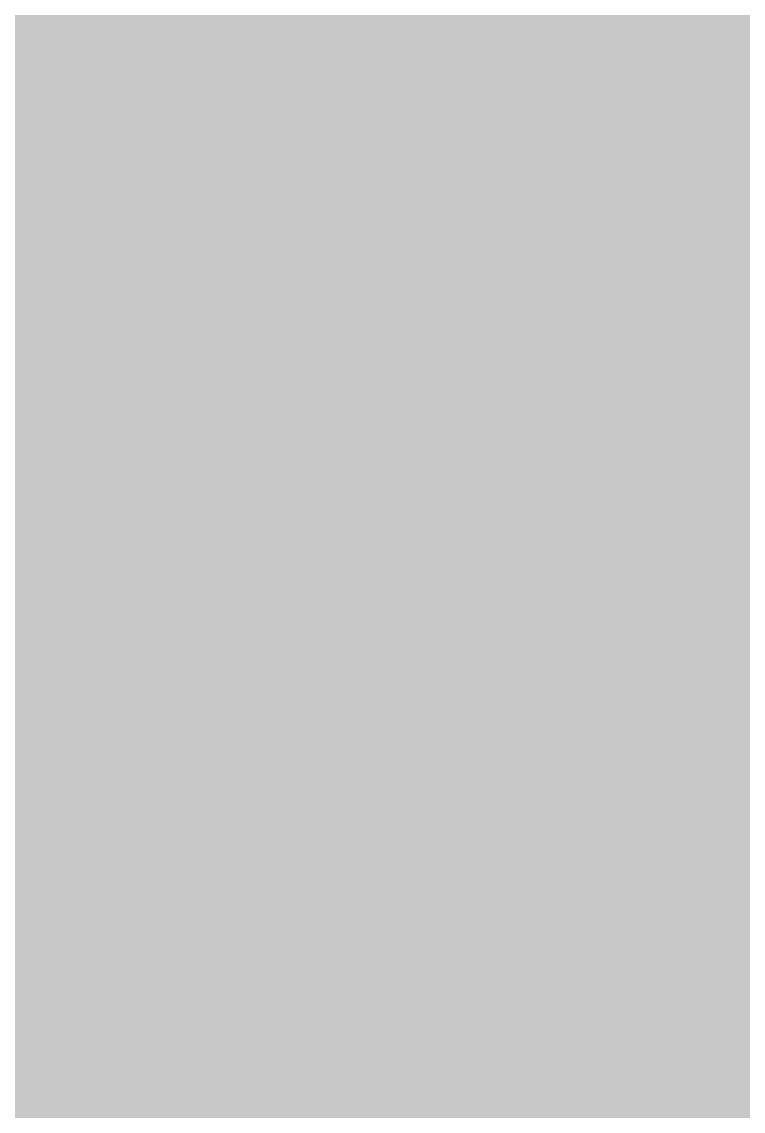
# Model space of a CAD drawing. Header units: inches. Extents: x 0 to 841, y 0 to 594.
# Drawn here: x 787.712 to 788.077, y 269.791 to 270.344 of the extents above; entities that cross this region are included whole.
import ezdxf

# ---------------------------------------------------------------- set-up
doc = ezdxf.new("R2010")
doc.units = ezdxf.units.IN
doc.layers.add('Sheet', color=255, linetype='Continuous')

msp = doc.modelspace()

# ---------------------------------------------------------------- linework, layer by layer
at = {"layer": 'Sheet'}
for points in [[(787.5055, 275.48412, 0.7493, 0.7493, 0), (787.5055, 269.95917, 0.7493, 0.7493, 0)], [(787.64025, 270.49819, 0.29972, 0.29972, 0), (787.64025, 270.45327, 0.29972, 0.29972, 0), (787.68516, 270.45327, 0.29972, 0.29972, 0), (787.68516, 270.45327, 0.29972, 0.29972, 0), (787.73008, 270.45327, 0.29972, 0.29972, 0), (787.73008, 270.45327, 0.29972, 0.29972, 0), (787.77499, 270.40835, 0.29972, 0.29972, 0), (787.77499, 270.40835, 0.29972, 0.29972, 0), (787.81991, 270.40835, 0.29972, 0.29972, 0), (787.81991, 270.36343, 0.29972, 0.29972, 0), (787.81991, 270.36343, 0.29972, 0.29972, 0), (787.86483, 270.36343, 0.29972, 0.29972, 0), (787.86483, 270.31851, 0.29972, 0.29972, 0), (787.86483, 270.31851, 0.29972, 0.29972, 0), (787.90974, 270.27359, 0.29972, 0.29972, 0), (787.90974, 270.27359, 0.29972, 0.29972, 0), (787.90974, 270.22868, 0.29972, 0.29972, 0), (787.95466, 270.22868, 0.29972, 0.29972, 0), (787.95466, 270.18376, 0.29972, 0.29972, 0), (787.95466, 270.18376, 0.29972, 0.29972, 0), (787.95466, 270.13884, 0.29972, 0.29972, 0), (787.95466, 270.13884, 0.29972, 0.29972, 0), (787.99957, 270.09392, 0.29972, 0.29972, 0), (787.99957, 270.09392, 0.29972, 0.29972, 0), (787.99957, 270.049, 0.29972, 0.29972, 0), (787.99957, 270.00408, 0.29972, 0.29972, 0), (787.99957, 270.00408, 0.29972, 0.29972, 0), (787.99957, 269.95917, 0.29972, 0.29972, 0)], [(787.64025, 270.49819, 0.29972, 0.29972, 0), (787.64025, 270.45327, 0.29972, 0.29972, 0), (787.68516, 270.45327, 0.29972, 0.29972, 0), (787.68516, 270.45327, 0.29972, 0.29972, 0), (787.73008, 270.45327, 0.29972, 0.29972, 0), (787.73008, 270.45327, 0.29972, 0.29972, 0), (787.77499, 270.40835, 0.29972, 0.29972, 0), (787.77499, 270.40835, 0.29972, 0.29972, 0), (787.81991, 270.40835, 0.29972, 0.29972, 0), (787.81991, 270.36343, 0.29972, 0.29972, 0), (787.81991, 270.36343, 0.29972, 0.29972, 0), (787.86483, 270.36343, 0.29972, 0.29972, 0), (787.86483, 270.31851, 0.29972, 0.29972, 0), (787.86483, 270.31851, 0.29972, 0.29972, 0), (787.90974, 270.27359, 0.29972, 0.29972, 0), (787.90974, 270.27359, 0.29972, 0.29972, 0), (787.90974, 270.22868, 0.29972, 0.29972, 0), (787.95466, 270.22868, 0.29972, 0.29972, 0), (787.95466, 270.18376, 0.29972, 0.29972, 0), (787.95466, 270.18376, 0.29972, 0.29972, 0), (787.95466, 270.13884, 0.29972, 0.29972, 0), (787.95466, 270.13884, 0.29972, 0.29972, 0), (787.99957, 270.09392, 0.29972, 0.29972, 0), (787.99957, 270.09392, 0.29972, 0.29972, 0), (787.99957, 270.049, 0.29972, 0.29972, 0), (787.99957, 270.00408, 0.29972, 0.29972, 0), (787.99957, 270.00408, 0.29972, 0.29972, 0), (787.99957, 269.95917, 0.29972, 0.29972, 0)], [(787.64025, 270.49819, 0.29972, 0.29972, 0), (787.64025, 270.45327, 0.29972, 0.29972, 0), (787.68516, 270.45327, 0.29972, 0.29972, 0), (787.68516, 270.45327, 0.29972, 0.29972, 0), (787.73008, 270.45327, 0.29972, 0.29972, 0), (787.73008, 270.45327, 0.29972, 0.29972, 0), (787.77499, 270.40835, 0.29972, 0.29972, 0), (787.77499, 270.40835, 0.29972, 0.29972, 0), (787.81991, 270.40835, 0.29972, 0.29972, 0), (787.81991, 270.36343, 0.29972, 0.29972, 0), (787.81991, 270.36343, 0.29972, 0.29972, 0), (787.86483, 270.36343, 0.29972, 0.29972, 0), (787.86483, 270.31851, 0.29972, 0.29972, 0), (787.86483, 270.31851, 0.29972, 0.29972, 0), (787.90974, 270.27359, 0.29972, 0.29972, 0), (787.90974, 270.27359, 0.29972, 0.29972, 0), (787.90974, 270.22868, 0.29972, 0.29972, 0), (787.95466, 270.22868, 0.29972, 0.29972, 0), (787.95466, 270.18376, 0.29972, 0.29972, 0), (787.95466, 270.18376, 0.29972, 0.29972, 0), (787.95466, 270.13884, 0.29972, 0.29972, 0), (787.95466, 270.13884, 0.29972, 0.29972, 0), (787.99957, 270.09392, 0.29972, 0.29972, 0), (787.99957, 270.09392, 0.29972, 0.29972, 0), (787.99957, 270.049, 0.29972, 0.29972, 0), (787.99957, 270.00408, 0.29972, 0.29972, 0), (787.99957, 270.00408, 0.29972, 0.29972, 0), (787.99957, 269.95917, 0.29972, 0.29972, 0)], [(787.64025, 270.49819, 0.29972, 0.29972, 0), (787.64025, 270.45327, 0.29972, 0.29972, 0), (787.68516, 270.45327, 0.29972, 0.29972, 0), (787.68516, 270.45327, 0.29972, 0.29972, 0), (787.73008, 270.45327, 0.29972, 0.29972, 0), (787.73008, 270.45327, 0.29972, 0.29972, 0), (787.77499, 270.40835, 0.29972, 0.29972, 0), (787.77499, 270.40835, 0.29972, 0.29972, 0), (787.81991, 270.40835, 0.29972, 0.29972, 0), (787.81991, 270.36343, 0.29972, 0.29972, 0), (787.81991, 270.36343, 0.29972, 0.29972, 0), (787.86483, 270.36343, 0.29972, 0.29972, 0), (787.86483, 270.31851, 0.29972, 0.29972, 0), (787.86483, 270.31851, 0.29972, 0.29972, 0), (787.90974, 270.27359, 0.29972, 0.29972, 0), (787.90974, 270.27359, 0.29972, 0.29972, 0), (787.90974, 270.22868, 0.29972, 0.29972, 0), (787.95466, 270.22868, 0.29972, 0.29972, 0), (787.95466, 270.18376, 0.29972, 0.29972, 0), (787.95466, 270.18376, 0.29972, 0.29972, 0), (787.95466, 270.13884, 0.29972, 0.29972, 0), (787.95466, 270.13884, 0.29972, 0.29972, 0), (787.99957, 270.09392, 0.29972, 0.29972, 0), (787.99957, 270.09392, 0.29972, 0.29972, 0), (787.99957, 270.049, 0.29972, 0.29972, 0), (787.99957, 270.00408, 0.29972, 0.29972, 0), (787.99957, 270.00408, 0.29972, 0.29972, 0), (787.99957, 269.95917, 0.29972, 0.29972, 0)], [(788.04449, 270.49819, 0.29972, 0.29972, 0), (788.0894, 270.45327, 0.29972, 0.29972, 0), (788.13432, 270.40835, 0.29972, 0.29972, 0), (788.13432, 270.40835, 0.29972, 0.29972, 0), (788.13432, 270.36343, 0.29972, 0.29972, 0), (788.17923, 270.31851, 0.29972, 0.29972, 0), (788.17923, 270.31851, 0.29972, 0.29972, 0), (788.22415, 270.27359, 0.29972, 0.29972, 0), (788.22415, 270.22868, 0.29972, 0.29972, 0), (788.22415, 270.18376, 0.29972, 0.29972, 0), (788.22415, 270.13884, 0.29972, 0.29972, 0), (788.26907, 270.13884, 0.29972, 0.29972, 0), (788.26907, 270.09392, 0.29972, 0.29972, 0), (788.26907, 270.049, 0.29972, 0.29972, 0), (788.26907, 270.00408, 0.29972, 0.29972, 0), (788.26907, 269.95917, 0.29972, 0.29972, 0)], [(788.04449, 270.49819, 0.29972, 0.29972, 0), (788.0894, 270.45327, 0.29972, 0.29972, 0), (788.13432, 270.40835, 0.29972, 0.29972, 0), (788.13432, 270.40835, 0.29972, 0.29972, 0), (788.13432, 270.36343, 0.29972, 0.29972, 0), (788.17923, 270.31851, 0.29972, 0.29972, 0), (788.17923, 270.31851, 0.29972, 0.29972, 0), (788.22415, 270.27359, 0.29972, 0.29972, 0), (788.22415, 270.22868, 0.29972, 0.29972, 0), (788.22415, 270.18376, 0.29972, 0.29972, 0), (788.22415, 270.13884, 0.29972, 0.29972, 0), (788.26907, 270.13884, 0.29972, 0.29972, 0), (788.26907, 270.09392, 0.29972, 0.29972, 0), (788.26907, 270.049, 0.29972, 0.29972, 0), (788.26907, 270.00408, 0.29972, 0.29972, 0), (788.26907, 269.95917, 0.29972, 0.29972, 0)], [(788.04449, 270.49819, 0.29972, 0.29972, 0), (788.0894, 270.45327, 0.29972, 0.29972, 0), (788.13432, 270.40835, 0.29972, 0.29972, 0), (788.13432, 270.40835, 0.29972, 0.29972, 0), (788.13432, 270.36343, 0.29972, 0.29972, 0), (788.17923, 270.31851, 0.29972, 0.29972, 0), (788.17923, 270.31851, 0.29972, 0.29972, 0), (788.22415, 270.27359, 0.29972, 0.29972, 0), (788.22415, 270.22868, 0.29972, 0.29972, 0), (788.22415, 270.18376, 0.29972, 0.29972, 0), (788.22415, 270.13884, 0.29972, 0.29972, 0), (788.26907, 270.13884, 0.29972, 0.29972, 0), (788.26907, 270.09392, 0.29972, 0.29972, 0), (788.26907, 270.049, 0.29972, 0.29972, 0), (788.26907, 270.00408, 0.29972, 0.29972, 0), (788.26907, 269.95917, 0.29972, 0.29972, 0)], [(788.04449, 270.49819, 0.29972, 0.29972, 0), (788.0894, 270.45327, 0.29972, 0.29972, 0), (788.13432, 270.40835, 0.29972, 0.29972, 0), (788.13432, 270.40835, 0.29972, 0.29972, 0), (788.13432, 270.36343, 0.29972, 0.29972, 0), (788.17923, 270.31851, 0.29972, 0.29972, 0), (788.17923, 270.31851, 0.29972, 0.29972, 0), (788.22415, 270.27359, 0.29972, 0.29972, 0), (788.22415, 270.22868, 0.29972, 0.29972, 0), (788.22415, 270.18376, 0.29972, 0.29972, 0), (788.22415, 270.13884, 0.29972, 0.29972, 0), (788.26907, 270.13884, 0.29972, 0.29972, 0), (788.26907, 270.09392, 0.29972, 0.29972, 0), (788.26907, 270.049, 0.29972, 0.29972, 0), (788.26907, 270.00408, 0.29972, 0.29972, 0), (788.26907, 269.95917, 0.29972, 0.29972, 0)], [(788.04449, 270.49819, 0.29972, 0.29972, 0), (788.0894, 270.45327, 0.29972, 0.29972, 0), (788.13432, 270.40835, 0.29972, 0.29972, 0), (788.13432, 270.40835, 0.29972, 0.29972, 0), (788.13432, 270.36343, 0.29972, 0.29972, 0), (788.17923, 270.31851, 0.29972, 0.29972, 0), (788.17923, 270.31851, 0.29972, 0.29972, 0), (788.22415, 270.27359, 0.29972, 0.29972, 0), (788.22415, 270.22868, 0.29972, 0.29972, 0), (788.22415, 270.18376, 0.29972, 0.29972, 0), (788.22415, 270.13884, 0.29972, 0.29972, 0), (788.26907, 270.13884, 0.29972, 0.29972, 0), (788.26907, 270.09392, 0.29972, 0.29972, 0), (788.26907, 270.049, 0.29972, 0.29972, 0), (788.26907, 270.00408, 0.29972, 0.29972, 0), (788.26907, 269.95917, 0.29972, 0.29972, 0)], [(788.04449, 270.49819, 0.29972, 0.29972, 0), (788.0894, 270.45327, 0.29972, 0.29972, 0), (788.13432, 270.40835, 0.29972, 0.29972, 0), (788.13432, 270.40835, 0.29972, 0.29972, 0), (788.13432, 270.36343, 0.29972, 0.29972, 0), (788.17923, 270.31851, 0.29972, 0.29972, 0), (788.17923, 270.31851, 0.29972, 0.29972, 0), (788.22415, 270.27359, 0.29972, 0.29972, 0), (788.22415, 270.22868, 0.29972, 0.29972, 0), (788.22415, 270.18376, 0.29972, 0.29972, 0), (788.22415, 270.13884, 0.29972, 0.29972, 0), (788.26907, 270.13884, 0.29972, 0.29972, 0), (788.26907, 270.09392, 0.29972, 0.29972, 0), (788.26907, 270.049, 0.29972, 0.29972, 0), (788.26907, 270.00408, 0.29972, 0.29972, 0), (788.26907, 269.95917, 0.29972, 0.29972, 0)], [(787.81991, 270.40835, 0.09906, 0.09906, 0), (787.81991, 270.36343, 0.09906, 0.09906, 0), (787.81991, 270.36343, 0.09906, 0.09906, 0), (787.86483, 270.36343, 0.09906, 0.09906, 0), (787.86483, 270.31851, 0.09906, 0.09906, 0), (787.86483, 270.31851, 0.09906, 0.09906, 0), (787.90974, 270.27359, 0.09906, 0.09906, 0), (787.90974, 270.27359, 0.09906, 0.09906, 0), (787.90974, 270.22868, 0.09906, 0.09906, 0), (787.95466, 270.22868, 0.09906, 0.09906, 0), (787.95466, 270.18376, 0.09906, 0.09906, 0), (787.95466, 270.18376, 0.09906, 0.09906, 0), (787.95466, 270.13884, 0.09906, 0.09906, 0), (787.95466, 270.13884, 0.09906, 0.09906, 0), (787.99957, 270.09392, 0.09906, 0.09906, 0), (787.99957, 270.09392, 0.09906, 0.09906, 0), (787.99957, 270.049, 0.09906, 0.09906, 0), (787.99957, 270.00408, 0.09906, 0.09906, 0), (787.99957, 270.00408, 0.09906, 0.09906, 0), (787.99957, 269.95917, 0.09906, 0.09906, 0)], [(787.81991, 270.40835, 0.09906, 0.09906, 0), (787.81991, 270.36343, 0.09906, 0.09906, 0), (787.81991, 270.36343, 0.09906, 0.09906, 0), (787.86483, 270.36343, 0.09906, 0.09906, 0), (787.86483, 270.31851, 0.09906, 0.09906, 0), (787.86483, 270.31851, 0.09906, 0.09906, 0), (787.90974, 270.27359, 0.09906, 0.09906, 0), (787.90974, 270.27359, 0.09906, 0.09906, 0), (787.90974, 270.22868, 0.09906, 0.09906, 0), (787.95466, 270.22868, 0.09906, 0.09906, 0), (787.95466, 270.18376, 0.09906, 0.09906, 0), (787.95466, 270.18376, 0.09906, 0.09906, 0), (787.95466, 270.13884, 0.09906, 0.09906, 0), (787.95466, 270.13884, 0.09906, 0.09906, 0), (787.99957, 270.09392, 0.09906, 0.09906, 0), (787.99957, 270.09392, 0.09906, 0.09906, 0), (787.99957, 270.049, 0.09906, 0.09906, 0), (787.99957, 270.00408, 0.09906, 0.09906, 0), (787.99957, 270.00408, 0.09906, 0.09906, 0), (787.99957, 269.95917, 0.09906, 0.09906, 0)], [(787.81991, 270.40835, 0.09906, 0.09906, 0), (787.81991, 270.36343, 0.09906, 0.09906, 0), (787.81991, 270.36343, 0.09906, 0.09906, 0), (787.86483, 270.36343, 0.09906, 0.09906, 0), (787.86483, 270.31851, 0.09906, 0.09906, 0), (787.86483, 270.31851, 0.09906, 0.09906, 0), (787.90974, 270.27359, 0.09906, 0.09906, 0), (787.90974, 270.27359, 0.09906, 0.09906, 0), (787.90974, 270.22868, 0.09906, 0.09906, 0), (787.95466, 270.22868, 0.09906, 0.09906, 0), (787.95466, 270.18376, 0.09906, 0.09906, 0), (787.95466, 270.18376, 0.09906, 0.09906, 0), (787.95466, 270.13884, 0.09906, 0.09906, 0), (787.95466, 270.13884, 0.09906, 0.09906, 0), (787.99957, 270.09392, 0.09906, 0.09906, 0), (787.99957, 270.09392, 0.09906, 0.09906, 0), (787.99957, 270.049, 0.09906, 0.09906, 0), (787.99957, 270.00408, 0.09906, 0.09906, 0), (787.99957, 270.00408, 0.09906, 0.09906, 0), (787.99957, 269.95917, 0.09906, 0.09906, 0)], [(787.81991, 270.40835, 0.09906, 0.09906, 0), (787.81991, 270.36343, 0.09906, 0.09906, 0), (787.81991, 270.36343, 0.09906, 0.09906, 0), (787.86483, 270.36343, 0.09906, 0.09906, 0), (787.86483, 270.31851, 0.09906, 0.09906, 0), (787.86483, 270.31851, 0.09906, 0.09906, 0), (787.90974, 270.27359, 0.09906, 0.09906, 0), (787.90974, 270.27359, 0.09906, 0.09906, 0), (787.90974, 270.22868, 0.09906, 0.09906, 0), (787.95466, 270.22868, 0.09906, 0.09906, 0), (787.95466, 270.18376, 0.09906, 0.09906, 0), (787.95466, 270.18376, 0.09906, 0.09906, 0), (787.95466, 270.13884, 0.09906, 0.09906, 0), (787.95466, 270.13884, 0.09906, 0.09906, 0), (787.99957, 270.09392, 0.09906, 0.09906, 0), (787.99957, 270.09392, 0.09906, 0.09906, 0), (787.99957, 270.049, 0.09906, 0.09906, 0), (787.99957, 270.00408, 0.09906, 0.09906, 0), (787.99957, 270.00408, 0.09906, 0.09906, 0), (787.99957, 269.95917, 0.09906, 0.09906, 0)], [(750.00096, 262.4578, 0.7493, 0.7493, 0), (767.51805, 262.4578, 0.7493, 0.7493, 0), (767.51805, 269.95917, 0.7493, 0.7493, 0), (787.5055, 269.95917, 0.7493, 0.7493, 0)], [(787.5055, 269.95917, 0.7493, 0.7493, 0), (787.5055, 264.47913, 0.7493, 0.7493, 0)], [(787.5055, 269.95917, 0.7493, 0.7493, 0), (787.5055, 269.95917, 0.7493, 0.7493, 0), (792.49113, 269.95917, 0.7493, 0.7493, 0)], [(787.99957, 269.95917, 0.29972, 0.29972, 0), (787.99957, 269.91425, 0.29972, 0.29972, 0), (787.99957, 269.91425, 0.29972, 0.29972, 0), (787.99957, 269.86933, 0.29972, 0.29972, 0), (787.99957, 269.86933, 0.29972, 0.29972, 0), (787.99957, 269.82441, 0.29972, 0.29972, 0), (787.95466, 269.82441, 0.29972, 0.29972, 0), (787.95466, 269.77949, 0.29972, 0.29972, 0), (787.95466, 269.77949, 0.29972, 0.29972, 0), (787.95466, 269.73457, 0.29972, 0.29972, 0), (787.95466, 269.73457, 0.29972, 0.29972, 0), (787.90974, 269.68966, 0.29972, 0.29972, 0), (787.90974, 269.68966, 0.29972, 0.29972, 0), (787.90974, 269.64474, 0.29972, 0.29972, 0), (787.86483, 269.64474, 0.29972, 0.29972, 0), (787.86483, 269.64474, 0.29972, 0.29972, 0), (787.86483, 269.59982, 0.29972, 0.29972, 0)], [(787.99957, 269.95917, 0.29972, 0.29972, 0), (787.99957, 269.91425, 0.29972, 0.29972, 0), (787.99957, 269.91425, 0.29972, 0.29972, 0), (787.99957, 269.86933, 0.29972, 0.29972, 0), (787.99957, 269.86933, 0.29972, 0.29972, 0), (787.99957, 269.82441, 0.29972, 0.29972, 0), (787.95466, 269.82441, 0.29972, 0.29972, 0), (787.95466, 269.77949, 0.29972, 0.29972, 0), (787.95466, 269.77949, 0.29972, 0.29972, 0), (787.95466, 269.73457, 0.29972, 0.29972, 0), (787.95466, 269.73457, 0.29972, 0.29972, 0), (787.90974, 269.68966, 0.29972, 0.29972, 0), (787.90974, 269.68966, 0.29972, 0.29972, 0), (787.90974, 269.64474, 0.29972, 0.29972, 0), (787.86483, 269.64474, 0.29972, 0.29972, 0), (787.86483, 269.64474, 0.29972, 0.29972, 0), (787.86483, 269.59982, 0.29972, 0.29972, 0)], [(787.99957, 269.95917, 0.29972, 0.29972, 0), (787.99957, 269.91425, 0.29972, 0.29972, 0), (787.99957, 269.91425, 0.29972, 0.29972, 0), (787.99957, 269.86933, 0.29972, 0.29972, 0), (787.99957, 269.86933, 0.29972, 0.29972, 0), (787.99957, 269.82441, 0.29972, 0.29972, 0), (787.95466, 269.82441, 0.29972, 0.29972, 0), (787.95466, 269.77949, 0.29972, 0.29972, 0), (787.95466, 269.77949, 0.29972, 0.29972, 0), (787.95466, 269.73457, 0.29972, 0.29972, 0), (787.95466, 269.73457, 0.29972, 0.29972, 0), (787.90974, 269.68966, 0.29972, 0.29972, 0), (787.90974, 269.68966, 0.29972, 0.29972, 0), (787.90974, 269.64474, 0.29972, 0.29972, 0), (787.86483, 269.64474, 0.29972, 0.29972, 0), (787.86483, 269.64474, 0.29972, 0.29972, 0), (787.86483, 269.59982, 0.29972, 0.29972, 0)], [(787.99957, 269.95917, 0.29972, 0.29972, 0), (787.99957, 269.91425, 0.29972, 0.29972, 0), (787.99957, 269.91425, 0.29972, 0.29972, 0), (787.99957, 269.86933, 0.29972, 0.29972, 0), (787.99957, 269.86933, 0.29972, 0.29972, 0), (787.99957, 269.82441, 0.29972, 0.29972, 0), (787.95466, 269.82441, 0.29972, 0.29972, 0), (787.95466, 269.77949, 0.29972, 0.29972, 0), (787.95466, 269.77949, 0.29972, 0.29972, 0), (787.95466, 269.73457, 0.29972, 0.29972, 0), (787.95466, 269.73457, 0.29972, 0.29972, 0), (787.90974, 269.68966, 0.29972, 0.29972, 0), (787.90974, 269.68966, 0.29972, 0.29972, 0), (787.90974, 269.64474, 0.29972, 0.29972, 0), (787.86483, 269.64474, 0.29972, 0.29972, 0), (787.86483, 269.64474, 0.29972, 0.29972, 0), (787.86483, 269.59982, 0.29972, 0.29972, 0)], [(787.99957, 269.95917, 0.29972, 0.29972, 0), (787.99957, 269.95917, 0.29972, 0.29972, 0), (787.99957, 269.95917, 0.29972, 0.29972, 0), (787.99957, 269.95917, 0.29972, 0.29972, 0), (787.99957, 269.95917, 0.29972, 0.29972, 0), (787.99957, 269.95917, 0.29972, 0.29972, 0), (787.99957, 269.95917, 0.29972, 0.29972, 0), (787.99957, 269.95917, 0.29972, 0.29972, 0), (787.99957, 269.95917, 0.29972, 0.29972, 0), (787.99957, 269.95917, 0.29972, 0.29972, 0), (787.99957, 269.95917, 0.29972, 0.29972, 0), (787.99957, 269.95917, 0.29972, 0.29972, 0), (787.99957, 269.95917, 0.29972, 0.29972, 0), (787.99957, 269.95917, 0.29972, 0.29972, 0), (787.99957, 269.95917, 0.29972, 0.29972, 0), (787.99957, 269.95917, 0.29972, 0.29972, 0), (787.99957, 269.95917, 0.29972, 0.29972, 0), (787.99957, 269.95917, 0.29972, 0.29972, 0), (787.99957, 269.95917, 0.29972, 0.29972, 0), (787.99957, 269.95917, 0.29972, 0.29972, 0), (787.99957, 269.95917, 0.29972, 0.29972, 0), (787.99957, 269.95917, 0.29972, 0.29972, 0), (787.99957, 269.95917, 0.29972, 0.29972, 0), (787.99957, 269.95917, 0.29972, 0.29972, 0), (787.99957, 269.95917, 0.29972, 0.29972, 0), (787.99957, 269.95917, 0.29972, 0.29972, 0), (787.99957, 269.95917, 0.29972, 0.29972, 0), (787.99957, 269.95917, 0.29972, 0.29972, 0), (787.99957, 269.95917, 0.29972, 0.29972, 0), (787.99957, 269.95917, 0.29972, 0.29972, 0), (787.99957, 269.95917, 0.29972, 0.29972, 0), (787.99957, 269.95917, 0.29972, 0.29972, 0), (787.99957, 269.95917, 0.29972, 0.29972, 0)], [(787.99957, 269.95917, 0.29972, 0.29972, 0), (787.99957, 269.95917, 0.29972, 0.29972, 0)], [(787.99957, 269.95917, 0.29972, 0.29972, 0), (787.99957, 269.95917, 0.29972, 0.29972, 0), (787.99957, 269.95917, 0.29972, 0.29972, 0), (787.99957, 269.95917, 0.29972, 0.29972, 0), (787.99957, 269.95917, 0.29972, 0.29972, 0), (787.99957, 269.95917, 0.29972, 0.29972, 0), (787.99957, 269.95917, 0.29972, 0.29972, 0), (787.99957, 269.95917, 0.29972, 0.29972, 0), (787.99957, 269.95917, 0.29972, 0.29972, 0), (787.99957, 269.95917, 0.29972, 0.29972, 0), (787.99957, 269.95917, 0.29972, 0.29972, 0), (787.99957, 269.95917, 0.29972, 0.29972, 0), (787.99957, 269.95917, 0.29972, 0.29972, 0), (787.99957, 269.95917, 0.29972, 0.29972, 0), (787.99957, 269.95917, 0.29972, 0.29972, 0), (787.99957, 269.95917, 0.29972, 0.29972, 0), (787.99957, 269.95917, 0.29972, 0.29972, 0), (787.99957, 269.95917, 0.29972, 0.29972, 0), (787.99957, 269.95917, 0.29972, 0.29972, 0), (787.99957, 269.95917, 0.29972, 0.29972, 0), (787.99957, 269.95917, 0.29972, 0.29972, 0), (787.99957, 269.95917, 0.29972, 0.29972, 0), (787.99957, 269.95917, 0.29972, 0.29972, 0), (787.99957, 269.95917, 0.29972, 0.29972, 0), (787.99957, 269.95917, 0.29972, 0.29972, 0), (787.99957, 269.95917, 0.29972, 0.29972, 0), (787.99957, 269.95917, 0.29972, 0.29972, 0), (787.99957, 269.95917, 0.29972, 0.29972, 0), (787.99957, 269.95917, 0.29972, 0.29972, 0), (787.99957, 269.95917, 0.29972, 0.29972, 0), (787.99957, 269.95917, 0.29972, 0.29972, 0), (787.99957, 269.95917, 0.29972, 0.29972, 0), (787.99957, 269.95917, 0.29972, 0.29972, 0)], [(787.99957, 269.95917, 0.29972, 0.29972, 0), (787.99957, 269.95917, 0.29972, 0.29972, 0)], [(787.99957, 269.95917, 0.29972, 0.29972, 0), (787.99957, 269.95917, 0.29972, 0.29972, 0), (787.99957, 269.95917, 0.29972, 0.29972, 0), (787.99957, 269.95917, 0.29972, 0.29972, 0), (787.99957, 269.95917, 0.29972, 0.29972, 0), (787.99957, 269.95917, 0.29972, 0.29972, 0), (787.99957, 269.95917, 0.29972, 0.29972, 0), (787.99957, 269.95917, 0.29972, 0.29972, 0), (787.99957, 269.95917, 0.29972, 0.29972, 0), (787.99957, 269.95917, 0.29972, 0.29972, 0), (787.99957, 269.95917, 0.29972, 0.29972, 0), (787.99957, 269.95917, 0.29972, 0.29972, 0), (787.99957, 269.95917, 0.29972, 0.29972, 0), (787.99957, 269.95917, 0.29972, 0.29972, 0), (787.99957, 269.95917, 0.29972, 0.29972, 0), (787.99957, 269.95917, 0.29972, 0.29972, 0), (787.99957, 269.95917, 0.29972, 0.29972, 0), (787.99957, 269.95917, 0.29972, 0.29972, 0), (787.99957, 269.95917, 0.29972, 0.29972, 0), (787.99957, 269.95917, 0.29972, 0.29972, 0), (787.99957, 269.95917, 0.29972, 0.29972, 0), (787.99957, 269.95917, 0.29972, 0.29972, 0), (787.99957, 269.95917, 0.29972, 0.29972, 0), (787.99957, 269.95917, 0.29972, 0.29972, 0), (787.99957, 269.95917, 0.29972, 0.29972, 0), (787.99957, 269.95917, 0.29972, 0.29972, 0), (787.99957, 269.95917, 0.29972, 0.29972, 0), (787.99957, 269.95917, 0.29972, 0.29972, 0), (787.99957, 269.95917, 0.29972, 0.29972, 0), (787.99957, 269.95917, 0.29972, 0.29972, 0), (787.99957, 269.95917, 0.29972, 0.29972, 0), (787.99957, 269.95917, 0.29972, 0.29972, 0), (787.99957, 269.95917, 0.29972, 0.29972, 0)], [(787.99957, 269.95917, 0.29972, 0.29972, 0), (787.99957, 269.95917, 0.29972, 0.29972, 0)], [(787.99957, 269.95917, 0.29972, 0.29972, 0), (787.99957, 269.95917, 0.29972, 0.29972, 0), (787.99957, 269.95917, 0.29972, 0.29972, 0), (787.99957, 269.95917, 0.29972, 0.29972, 0), (787.99957, 269.95917, 0.29972, 0.29972, 0), (787.99957, 269.95917, 0.29972, 0.29972, 0), (787.99957, 269.95917, 0.29972, 0.29972, 0), (787.99957, 269.95917, 0.29972, 0.29972, 0), (787.99957, 269.95917, 0.29972, 0.29972, 0), (787.99957, 269.95917, 0.29972, 0.29972, 0), (787.99957, 269.95917, 0.29972, 0.29972, 0), (787.99957, 269.95917, 0.29972, 0.29972, 0), (787.99957, 269.95917, 0.29972, 0.29972, 0), (787.99957, 269.95917, 0.29972, 0.29972, 0), (787.99957, 269.95917, 0.29972, 0.29972, 0), (787.99957, 269.95917, 0.29972, 0.29972, 0), (787.99957, 269.95917, 0.29972, 0.29972, 0), (787.99957, 269.95917, 0.29972, 0.29972, 0), (787.99957, 269.95917, 0.29972, 0.29972, 0), (787.99957, 269.95917, 0.29972, 0.29972, 0), (787.99957, 269.95917, 0.29972, 0.29972, 0), (787.99957, 269.95917, 0.29972, 0.29972, 0), (787.99957, 269.95917, 0.29972, 0.29972, 0), (787.99957, 269.95917, 0.29972, 0.29972, 0), (787.99957, 269.95917, 0.29972, 0.29972, 0), (787.99957, 269.95917, 0.29972, 0.29972, 0), (787.99957, 269.95917, 0.29972, 0.29972, 0), (787.99957, 269.95917, 0.29972, 0.29972, 0), (787.99957, 269.95917, 0.29972, 0.29972, 0), (787.99957, 269.95917, 0.29972, 0.29972, 0), (787.99957, 269.95917, 0.29972, 0.29972, 0), (787.99957, 269.95917, 0.29972, 0.29972, 0), (787.99957, 269.95917, 0.29972, 0.29972, 0)], [(787.99957, 269.95917, 0.29972, 0.29972, 0), (787.99957, 269.95917, 0.29972, 0.29972, 0)], [(788.26907, 269.95917, 0.29972, 0.29972, 0), (788.26907, 269.91425, 0.29972, 0.29972, 0), (788.26907, 269.86933, 0.29972, 0.29972, 0), (788.26907, 269.86933, 0.29972, 0.29972, 0), (788.26907, 269.82441, 0.29972, 0.29972, 0), (788.22415, 269.77949, 0.29972, 0.29972, 0), (788.22415, 269.73457, 0.29972, 0.29972, 0), (788.22415, 269.68966, 0.29972, 0.29972, 0), (788.22415, 269.68966, 0.29972, 0.29972, 0), (788.17923, 269.64474, 0.29972, 0.29972, 0), (788.17923, 269.59982, 0.29972, 0.29972, 0)], [(788.26907, 269.95917, 0.29972, 0.29972, 0), (788.26907, 269.91425, 0.29972, 0.29972, 0), (788.26907, 269.86933, 0.29972, 0.29972, 0), (788.26907, 269.86933, 0.29972, 0.29972, 0), (788.26907, 269.82441, 0.29972, 0.29972, 0), (788.22415, 269.77949, 0.29972, 0.29972, 0), (788.22415, 269.73457, 0.29972, 0.29972, 0), (788.22415, 269.68966, 0.29972, 0.29972, 0), (788.22415, 269.68966, 0.29972, 0.29972, 0), (788.17923, 269.64474, 0.29972, 0.29972, 0), (788.17923, 269.59982, 0.29972, 0.29972, 0)], [(788.26907, 269.95917, 0.29972, 0.29972, 0), (788.26907, 269.91425, 0.29972, 0.29972, 0), (788.26907, 269.86933, 0.29972, 0.29972, 0), (788.26907, 269.86933, 0.29972, 0.29972, 0), (788.26907, 269.82441, 0.29972, 0.29972, 0), (788.22415, 269.77949, 0.29972, 0.29972, 0), (788.22415, 269.73457, 0.29972, 0.29972, 0), (788.22415, 269.68966, 0.29972, 0.29972, 0), (788.22415, 269.68966, 0.29972, 0.29972, 0), (788.17923, 269.64474, 0.29972, 0.29972, 0), (788.17923, 269.59982, 0.29972, 0.29972, 0)], [(788.26907, 269.95917, 0.29972, 0.29972, 0), (788.26907, 269.91425, 0.29972, 0.29972, 0), (788.26907, 269.86933, 0.29972, 0.29972, 0), (788.26907, 269.86933, 0.29972, 0.29972, 0), (788.26907, 269.82441, 0.29972, 0.29972, 0), (788.22415, 269.77949, 0.29972, 0.29972, 0), (788.22415, 269.73457, 0.29972, 0.29972, 0), (788.22415, 269.68966, 0.29972, 0.29972, 0), (788.22415, 269.68966, 0.29972, 0.29972, 0), (788.17923, 269.64474, 0.29972, 0.29972, 0), (788.17923, 269.59982, 0.29972, 0.29972, 0)], [(788.26907, 269.95917, 0.29972, 0.29972, 0), (788.26907, 269.91425, 0.29972, 0.29972, 0), (788.26907, 269.86933, 0.29972, 0.29972, 0), (788.26907, 269.86933, 0.29972, 0.29972, 0), (788.26907, 269.82441, 0.29972, 0.29972, 0), (788.22415, 269.77949, 0.29972, 0.29972, 0), (788.22415, 269.73457, 0.29972, 0.29972, 0), (788.22415, 269.68966, 0.29972, 0.29972, 0), (788.22415, 269.68966, 0.29972, 0.29972, 0), (788.17923, 269.64474, 0.29972, 0.29972, 0), (788.17923, 269.59982, 0.29972, 0.29972, 0)], [(788.26907, 269.95917, 0.29972, 0.29972, 0), (788.26907, 269.91425, 0.29972, 0.29972, 0), (788.26907, 269.86933, 0.29972, 0.29972, 0), (788.26907, 269.86933, 0.29972, 0.29972, 0), (788.26907, 269.82441, 0.29972, 0.29972, 0), (788.22415, 269.77949, 0.29972, 0.29972, 0), (788.22415, 269.73457, 0.29972, 0.29972, 0), (788.22415, 269.68966, 0.29972, 0.29972, 0), (788.22415, 269.68966, 0.29972, 0.29972, 0), (788.17923, 269.64474, 0.29972, 0.29972, 0), (788.17923, 269.59982, 0.29972, 0.29972, 0)], [(787.99957, 269.95917, 0.09906, 0.09906, 0), (787.99957, 269.91425, 0.09906, 0.09906, 0), (787.99957, 269.91425, 0.09906, 0.09906, 0), (787.99957, 269.86933, 0.09906, 0.09906, 0), (787.99957, 269.86933, 0.09906, 0.09906, 0), (787.99957, 269.82441, 0.09906, 0.09906, 0), (787.95466, 269.82441, 0.09906, 0.09906, 0), (787.95466, 269.77949, 0.09906, 0.09906, 0), (787.95466, 269.77949, 0.09906, 0.09906, 0), (787.95466, 269.73457, 0.09906, 0.09906, 0)], [(787.99957, 269.95917, 0.09906, 0.09906, 0), (787.99957, 269.91425, 0.09906, 0.09906, 0), (787.99957, 269.91425, 0.09906, 0.09906, 0), (787.99957, 269.86933, 0.09906, 0.09906, 0), (787.99957, 269.86933, 0.09906, 0.09906, 0), (787.99957, 269.82441, 0.09906, 0.09906, 0), (787.95466, 269.82441, 0.09906, 0.09906, 0), (787.95466, 269.77949, 0.09906, 0.09906, 0), (787.95466, 269.77949, 0.09906, 0.09906, 0), (787.95466, 269.73457, 0.09906, 0.09906, 0)], [(787.99957, 269.95917, 0.09906, 0.09906, 0), (787.99957, 269.91425, 0.09906, 0.09906, 0), (787.99957, 269.91425, 0.09906, 0.09906, 0), (787.99957, 269.86933, 0.09906, 0.09906, 0), (787.99957, 269.86933, 0.09906, 0.09906, 0), (787.99957, 269.82441, 0.09906, 0.09906, 0), (787.95466, 269.82441, 0.09906, 0.09906, 0), (787.95466, 269.77949, 0.09906, 0.09906, 0), (787.95466, 269.77949, 0.09906, 0.09906, 0), (787.95466, 269.73457, 0.09906, 0.09906, 0)], [(787.99957, 269.95917, 0.09906, 0.09906, 0), (787.99957, 269.91425, 0.09906, 0.09906, 0), (787.99957, 269.91425, 0.09906, 0.09906, 0), (787.99957, 269.86933, 0.09906, 0.09906, 0), (787.99957, 269.86933, 0.09906, 0.09906, 0), (787.99957, 269.82441, 0.09906, 0.09906, 0), (787.95466, 269.82441, 0.09906, 0.09906, 0), (787.95466, 269.77949, 0.09906, 0.09906, 0), (787.95466, 269.77949, 0.09906, 0.09906, 0), (787.95466, 269.73457, 0.09906, 0.09906, 0)], [(787.99957, 269.95917, 0.09906, 0.09906, 0), (787.99957, 269.95917, 0.09906, 0.09906, 0), (787.99957, 269.95917, 0.09906, 0.09906, 0), (787.99957, 269.95917, 0.09906, 0.09906, 0), (787.99957, 269.95917, 0.09906, 0.09906, 0), (787.99957, 269.95917, 0.09906, 0.09906, 0), (787.99957, 269.95917, 0.09906, 0.09906, 0), (787.99957, 269.95917, 0.09906, 0.09906, 0), (787.99957, 269.95917, 0.09906, 0.09906, 0), (787.99957, 269.95917, 0.09906, 0.09906, 0), (787.99957, 269.95917, 0.09906, 0.09906, 0), (787.99957, 269.95917, 0.09906, 0.09906, 0), (787.99957, 269.95917, 0.09906, 0.09906, 0), (787.99957, 269.95917, 0.09906, 0.09906, 0), (787.99957, 269.95917, 0.09906, 0.09906, 0), (787.99957, 269.95917, 0.09906, 0.09906, 0), (787.99957, 269.95917, 0.09906, 0.09906, 0), (787.99957, 269.95917, 0.09906, 0.09906, 0), (787.99957, 269.95917, 0.09906, 0.09906, 0), (787.99957, 269.95917, 0.09906, 0.09906, 0), (787.99957, 269.95917, 0.09906, 0.09906, 0), (787.99957, 269.95917, 0.09906, 0.09906, 0), (787.99957, 269.95917, 0.09906, 0.09906, 0), (787.99957, 269.95917, 0.09906, 0.09906, 0), (787.99957, 269.95917, 0.09906, 0.09906, 0), (787.99957, 269.95917, 0.09906, 0.09906, 0), (787.99957, 269.95917, 0.09906, 0.09906, 0), (787.99957, 269.95917, 0.09906, 0.09906, 0), (787.99957, 269.95917, 0.09906, 0.09906, 0), (787.99957, 269.95917, 0.09906, 0.09906, 0), (787.99957, 269.95917, 0.09906, 0.09906, 0), (787.99957, 269.95917, 0.09906, 0.09906, 0), (787.99957, 269.95917, 0.09906, 0.09906, 0)], [(787.99957, 269.95917, 0.09906, 0.09906, 0), (787.99957, 269.95917, 0.09906, 0.09906, 0)], [(787.99957, 269.95917, 0.09906, 0.09906, 0), (787.99957, 269.95917, 0.09906, 0.09906, 0), (787.99957, 269.95917, 0.09906, 0.09906, 0), (787.99957, 269.95917, 0.09906, 0.09906, 0), (787.99957, 269.95917, 0.09906, 0.09906, 0), (787.99957, 269.95917, 0.09906, 0.09906, 0), (787.99957, 269.95917, 0.09906, 0.09906, 0), (787.99957, 269.95917, 0.09906, 0.09906, 0), (787.99957, 269.95917, 0.09906, 0.09906, 0), (787.99957, 269.95917, 0.09906, 0.09906, 0), (787.99957, 269.95917, 0.09906, 0.09906, 0), (787.99957, 269.95917, 0.09906, 0.09906, 0), (787.99957, 269.95917, 0.09906, 0.09906, 0), (787.99957, 269.95917, 0.09906, 0.09906, 0), (787.99957, 269.95917, 0.09906, 0.09906, 0), (787.99957, 269.95917, 0.09906, 0.09906, 0), (787.99957, 269.95917, 0.09906, 0.09906, 0), (787.99957, 269.95917, 0.09906, 0.09906, 0), (787.99957, 269.95917, 0.09906, 0.09906, 0), (787.99957, 269.95917, 0.09906, 0.09906, 0), (787.99957, 269.95917, 0.09906, 0.09906, 0), (787.99957, 269.95917, 0.09906, 0.09906, 0), (787.99957, 269.95917, 0.09906, 0.09906, 0), (787.99957, 269.95917, 0.09906, 0.09906, 0), (787.99957, 269.95917, 0.09906, 0.09906, 0), (787.99957, 269.95917, 0.09906, 0.09906, 0), (787.99957, 269.95917, 0.09906, 0.09906, 0), (787.99957, 269.95917, 0.09906, 0.09906, 0), (787.99957, 269.95917, 0.09906, 0.09906, 0), (787.99957, 269.95917, 0.09906, 0.09906, 0), (787.99957, 269.95917, 0.09906, 0.09906, 0), (787.99957, 269.95917, 0.09906, 0.09906, 0), (787.99957, 269.95917, 0.09906, 0.09906, 0)], [(787.99957, 269.95917, 0.09906, 0.09906, 0), (787.99957, 269.95917, 0.09906, 0.09906, 0)], [(787.99957, 269.95917, 0.09906, 0.09906, 0), (787.99957, 269.95917, 0.09906, 0.09906, 0), (787.99957, 269.95917, 0.09906, 0.09906, 0), (787.99957, 269.95917, 0.09906, 0.09906, 0), (787.99957, 269.95917, 0.09906, 0.09906, 0), (787.99957, 269.95917, 0.09906, 0.09906, 0), (787.99957, 269.95917, 0.09906, 0.09906, 0), (787.99957, 269.95917, 0.09906, 0.09906, 0), (787.99957, 269.95917, 0.09906, 0.09906, 0), (787.99957, 269.95917, 0.09906, 0.09906, 0), (787.99957, 269.95917, 0.09906, 0.09906, 0), (787.99957, 269.95917, 0.09906, 0.09906, 0), (787.99957, 269.95917, 0.09906, 0.09906, 0), (787.99957, 269.95917, 0.09906, 0.09906, 0), (787.99957, 269.95917, 0.09906, 0.09906, 0), (787.99957, 269.95917, 0.09906, 0.09906, 0), (787.99957, 269.95917, 0.09906, 0.09906, 0), (787.99957, 269.95917, 0.09906, 0.09906, 0), (787.99957, 269.95917, 0.09906, 0.09906, 0), (787.99957, 269.95917, 0.09906, 0.09906, 0), (787.99957, 269.95917, 0.09906, 0.09906, 0), (787.99957, 269.95917, 0.09906, 0.09906, 0), (787.99957, 269.95917, 0.09906, 0.09906, 0), (787.99957, 269.95917, 0.09906, 0.09906, 0), (787.99957, 269.95917, 0.09906, 0.09906, 0), (787.99957, 269.95917, 0.09906, 0.09906, 0), (787.99957, 269.95917, 0.09906, 0.09906, 0), (787.99957, 269.95917, 0.09906, 0.09906, 0), (787.99957, 269.95917, 0.09906, 0.09906, 0), (787.99957, 269.95917, 0.09906, 0.09906, 0), (787.99957, 269.95917, 0.09906, 0.09906, 0), (787.99957, 269.95917, 0.09906, 0.09906, 0), (787.99957, 269.95917, 0.09906, 0.09906, 0)], [(787.99957, 269.95917, 0.09906, 0.09906, 0), (787.99957, 269.95917, 0.09906, 0.09906, 0)], [(787.99957, 269.95917, 0.09906, 0.09906, 0), (787.99957, 269.95917, 0.09906, 0.09906, 0), (787.99957, 269.95917, 0.09906, 0.09906, 0), (787.99957, 269.95917, 0.09906, 0.09906, 0), (787.99957, 269.95917, 0.09906, 0.09906, 0), (787.99957, 269.95917, 0.09906, 0.09906, 0), (787.99957, 269.95917, 0.09906, 0.09906, 0), (787.99957, 269.95917, 0.09906, 0.09906, 0), (787.99957, 269.95917, 0.09906, 0.09906, 0), (787.99957, 269.95917, 0.09906, 0.09906, 0), (787.99957, 269.95917, 0.09906, 0.09906, 0), (787.99957, 269.95917, 0.09906, 0.09906, 0), (787.99957, 269.95917, 0.09906, 0.09906, 0), (787.99957, 269.95917, 0.09906, 0.09906, 0), (787.99957, 269.95917, 0.09906, 0.09906, 0), (787.99957, 269.95917, 0.09906, 0.09906, 0), (787.99957, 269.95917, 0.09906, 0.09906, 0), (787.99957, 269.95917, 0.09906, 0.09906, 0), (787.99957, 269.95917, 0.09906, 0.09906, 0), (787.99957, 269.95917, 0.09906, 0.09906, 0), (787.99957, 269.95917, 0.09906, 0.09906, 0), (787.99957, 269.95917, 0.09906, 0.09906, 0), (787.99957, 269.95917, 0.09906, 0.09906, 0), (787.99957, 269.95917, 0.09906, 0.09906, 0), (787.99957, 269.95917, 0.09906, 0.09906, 0), (787.99957, 269.95917, 0.09906, 0.09906, 0), (787.99957, 269.95917, 0.09906, 0.09906, 0), (787.99957, 269.95917, 0.09906, 0.09906, 0), (787.99957, 269.95917, 0.09906, 0.09906, 0), (787.99957, 269.95917, 0.09906, 0.09906, 0), (787.99957, 269.95917, 0.09906, 0.09906, 0), (787.99957, 269.95917, 0.09906, 0.09906, 0), (787.99957, 269.95917, 0.09906, 0.09906, 0)], [(787.99957, 269.95917, 0.09906, 0.09906, 0), (787.99957, 269.95917, 0.09906, 0.09906, 0)]]:
    msp.add_lwpolyline(points, format="xyseb", dxfattribs=at)
msp.add_lwpolyline([(787.24589, 269.9996, 0.508, 0.508, 1), (787.75389, 269.9996, 0.508, 0.508, 1)], format="xyseb", close=True, dxfattribs=at)

doc.saveas('drawing.dxf')
